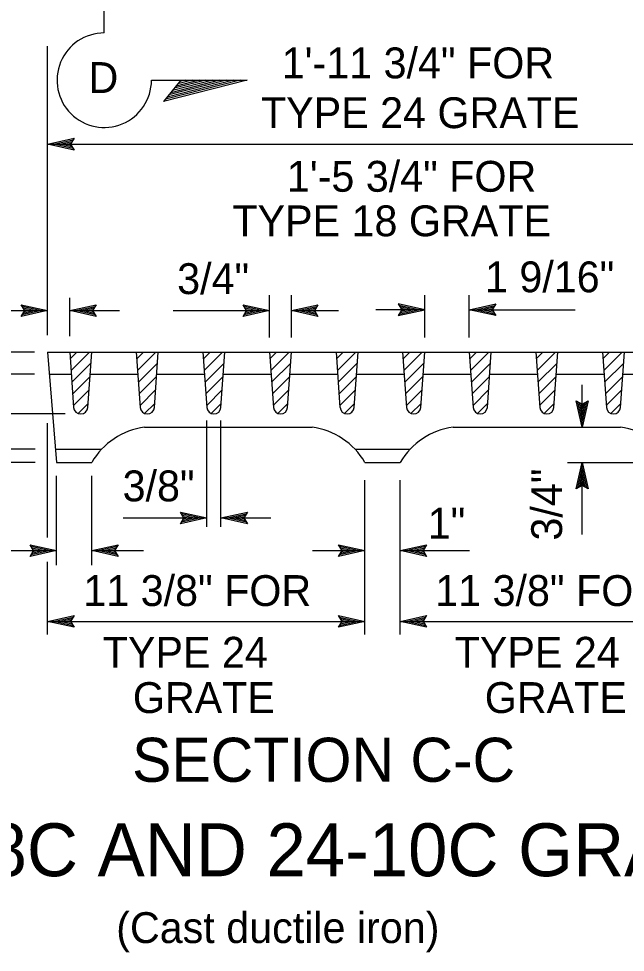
# Model space of a CAD drawing. Extents: x -894 to 866, y -472 to 714.
# Drawn here: x -283 to -145.3, y 138.3 to 350.1 of the extents above; entities that cross this region are included whole.
import ezdxf

# ---------------------------------------------------------------- set-up
doc = ezdxf.new("R2010")
doc.units = 0
for name, color, linetype in [('df_DETAIL-anno', 7, 'Continuous'), ('pp_PRESENTATION', 7, 'Continuous'), ('str_Misc-Steel-A', 7, 'Continuous')]:
    doc.layers.add(name, color=color, linetype=linetype)

msp = doc.modelspace()

# ---------------------------------------------------------------- linework, layer by layer
at = {"layer": 'df_DETAIL-anno'}
for p, q in [((-276.4, 278.27), (-276.4, 343.89)), ((-276.4, 321.62), (-270.4, 322.95)), ((-275.01, 321.63), (-270.63, 322.59)), ((-273.63, 321.62), (-270.81, 322.25)), ((-270.4, 322.95), (-271.2, 321.62)), ((-270.4, 322.95), (-270.4, 322.95)), ((-276.4, 321.62), (-124.4, 321.62)), ((-270.4, 320.28), (-276.4, 321.62)), ((-276.4, 321.62), (-276.4, 321.62)), ((-270.61, 320.64), (-275.02, 321.62)), ((-270.85, 321), (-273.63, 321.62)), ((-272.25, 321.62), (-271.04, 321.89)), ((-271.02, 321.34), (-272.25, 321.62)), ((-271.2, 321.62), (-270.4, 320.28)), ((-270.4, 320.28), (-270.4, 320.28)), ((-271.4, 278.08), (-271.4, 286.76)), ((-226.06, 277.78), (-226.06, 287.36)), ((-221.06, 277.78), (-221.06, 287.36)), ((-190.84, 277.78), (-190.84, 287.36)), ((-180.73, 277.78), (-180.73, 287.36)), ((-291.74, 283.86), (-276.4, 283.86)), ((-281.6, 283.86), (-282.4, 285.2)), ((-282.4, 285.2), (-282.4, 285.2)), ((-282.4, 285.2), (-276.4, 283.86)), ((-276.4, 283.86), (-282.4, 282.53)), ((-282.4, 282.53), (-281.6, 283.86)), ((-282.18, 284.85), (-277.78, 283.86)), ((-277.79, 283.86), (-282.16, 282.89)), ((-279.16, 283.86), (-281.98, 283.24)), ((-281.95, 284.49), (-279.16, 283.86)), ((-281.77, 284.14), (-280.54, 283.87)), ((-280.54, 283.87), (-281.75, 283.6)), ((-276.4, 283.86), (-276.4, 283.86)), ((-271.4, 283.86), (-265.4, 285.19)), ((-271.4, 283.86), (-260.13, 283.86)), ((-265.4, 282.52), (-271.4, 283.86)), ((-271.4, 283.86), (-271.4, 283.86)), ((-265.61, 282.88), (-270.02, 283.86)), ((-270.01, 283.87), (-265.63, 284.83)), ((-268.63, 283.86), (-265.81, 284.49)), ((-265.85, 283.24), (-268.63, 283.86)), ((-267.25, 283.86), (-266.04, 284.13)), ((-266.02, 283.58), (-267.25, 283.86)), ((-265.4, 285.19), (-266.2, 283.86)), ((-266.2, 283.86), (-265.4, 282.52)), ((-265.4, 285.19), (-265.4, 285.19)), ((-247.91, 283.86), (-226.06, 283.86)), ((-231.26, 283.86), (-232.06, 285.2)), ((-232.06, 285.2), (-232.06, 285.2)), ((-232.06, 285.2), (-226.06, 283.86)), ((-226.06, 283.86), (-232.06, 282.53)), ((-232.06, 282.53), (-231.26, 283.86)), ((-231.85, 284.85), (-227.44, 283.86)), ((-228.83, 283.86), (-231.65, 283.24)), ((-231.61, 284.49), (-228.83, 283.86)), ((-231.44, 284.14), (-230.21, 283.87)), ((-230.21, 283.87), (-231.42, 283.6)), ((-226.06, 283.86), (-226.06, 283.86)), ((-221.06, 283.86), (-215.06, 285.19)), ((-215.06, 282.52), (-221.06, 283.86)), ((-221.06, 283.86), (-221.06, 283.86)), ((-221.06, 283.86), (-210.41, 283.86)), ((-215.28, 282.88), (-219.68, 283.86)), ((-219.67, 283.87), (-215.3, 284.83)), ((-218.3, 283.86), (-215.48, 284.49)), ((-215.51, 283.24), (-218.3, 283.86)), ((-216.92, 283.86), (-215.71, 284.13)), ((-215.69, 283.58), (-216.92, 283.86)), ((-215.06, 285.19), (-215.86, 283.86)), ((-215.86, 283.86), (-215.06, 282.52)), ((-215.06, 285.19), (-215.06, 285.19)), ((-190.84, 284.07), (-201.92, 284.07)), ((-190.84, 284.07), (-196.84, 285.4)), ((-196.84, 285.4), (-196.84, 285.4)), ((-196.84, 285.4), (-196.04, 284.07)), ((-196.04, 284.07), (-196.84, 282.73)), ((-196.84, 282.73), (-190.84, 284.07)), ((-196.62, 283.08), (-192.22, 284.07)), ((-192.23, 284.07), (-196.61, 285.04)), ((-193.6, 284.06), (-196.43, 284.69)), ((-196.39, 283.44), (-193.6, 284.06)), ((-196.21, 283.79), (-194.99, 284.06)), ((-194.99, 284.06), (-196.19, 284.33)), ((-190.84, 284.07), (-190.84, 284.07)), ((-180.73, 284.07), (-174.73, 285.4)), ((-174.73, 282.73), (-180.73, 284.07)), ((-180.73, 284.07), (-180.73, 284.07)), ((-180.73, 284.07), (-156.72, 284.07)), ((-174.95, 283.08), (-179.35, 284.07)), ((-179.34, 284.07), (-174.96, 285.04)), ((-177.97, 284.06), (-175.14, 284.69)), ((-175.18, 283.44), (-177.97, 284.06)), ((-176.59, 284.06), (-175.38, 284.33)), ((-175.36, 283.79), (-176.59, 284.06)), ((-174.73, 285.4), (-175.53, 284.07)), ((-175.53, 284.07), (-174.73, 282.73)), ((-174.73, 285.4), (-174.73, 285.4)), ((-282.4, 282.53), (-282.4, 282.53)), ((-265.4, 282.52), (-265.4, 282.52)), ((-232.06, 282.53), (-232.06, 282.53)), ((-227.45, 283.86), (-231.83, 282.89)), ((-215.06, 282.52), (-215.06, 282.52)), ((-196.84, 282.73), (-196.84, 282.73)), ((-174.73, 282.73), (-174.73, 282.73)), ((-279.41, 274.41), (-356.03, 274.41)), ((-279.41, 269.41), (-300.68, 269.41)), ((-155.1, 257.41), (-155.1, 267.05)), ((-155.1, 257.41), (-156.43, 263.41)), ((-156.43, 263.41), (-156.43, 263.41)), ((-156.43, 263.41), (-155.1, 262.61)), ((-155.1, 258.8), (-156.07, 263.17)), ((-155.09, 260.17), (-155.72, 263)), ((-155.09, 261.55), (-155.36, 262.76)), ((-155.1, 262.61), (-153.76, 263.41)), ((-153.76, 263.41), (-155.1, 257.41)), ((-154.11, 263.19), (-155.1, 258.79)), ((-154.47, 262.96), (-155.09, 260.17)), ((-154.82, 262.78), (-155.09, 261.55)), ((-153.76, 263.41), (-153.76, 263.41)), ((-272.39, 260.42), (-294.28, 260.42)), ((-240.28, 234.81), (-240.28, 258.9)), ((-237.07, 234.81), (-237.07, 258.9)), ((-276.4, 232.37), (-276.4, 258.3)), ((-155.1, 257.41), (-155.1, 257.41)), ((-279.21, 252.41), (-314.11, 252.41)), ((-279.21, 249.41), (-338.47, 249.41)), ((-158.47, 249.41), (-138.4, 249.41)), ((-156.44, 243.41), (-155.1, 249.41)), ((-156.08, 243.62), (-155.1, 248.03)), ((-155.1, 233.03), (-155.1, 249.41)), ((-155.1, 249.41), (-155.1, 249.41)), ((-155.1, 249.41), (-153.77, 243.41)), ((-155.09, 248.02), (-154.13, 243.64)), ((-274.4, 226.14), (-274.4, 246.41)), ((-266.4, 226.14), (-266.4, 246.41)), ((-155.72, 243.86), (-155.1, 246.65)), ((-155.1, 246.65), (-154.47, 243.82)), ((-204.4, 210.34), (-204.4, 245.41)), ((-196.4, 210.34), (-196.4, 245.41)), ((-155.1, 244.21), (-156.44, 243.41)), ((-155.37, 244.03), (-155.1, 245.26)), ((-155.1, 245.26), (-154.83, 244.06)), ((-153.77, 243.41), (-155.1, 244.21)), ((-156.44, 243.41), (-156.44, 243.41)), ((-153.77, 243.41), (-153.77, 243.41)), ((-245.48, 236.81), (-246.28, 238.15)), ((-246.28, 238.15), (-246.28, 238.15)), ((-246.28, 238.15), (-240.28, 236.81)), ((-246.06, 237.8), (-241.66, 236.81)), ((-245.83, 237.44), (-243.04, 236.82)), ((-237.07, 236.81), (-231.07, 238.14)), ((-235.68, 236.82), (-231.3, 237.78)), ((-234.3, 236.81), (-231.48, 237.44)), ((-231.07, 238.14), (-231.87, 236.81)), ((-231.07, 238.14), (-231.07, 238.14)), ((-259.29, 236.81), (-240.28, 236.81)), ((-240.28, 236.81), (-246.28, 235.48)), ((-246.28, 235.48), (-245.48, 236.81)), ((-246.28, 235.48), (-246.28, 235.48)), ((-241.67, 236.81), (-246.05, 235.84)), ((-243.04, 236.82), (-245.87, 236.19)), ((-245.65, 237.09), (-244.43, 236.82)), ((-244.43, 236.82), (-245.63, 236.55)), ((-240.28, 236.81), (-240.28, 236.81)), ((-231.07, 235.47), (-237.07, 236.81)), ((-237.07, 236.81), (-237.07, 236.81)), ((-237.07, 236.81), (-225.74, 236.81)), ((-231.28, 235.83), (-235.69, 236.81)), ((-231.52, 236.19), (-234.3, 236.81)), ((-232.92, 236.81), (-231.71, 237.08)), ((-231.69, 236.54), (-232.92, 236.81)), ((-231.87, 236.81), (-231.07, 235.47)), ((-231.07, 235.47), (-231.07, 235.47)), ((-292.36, 229.41), (-274.4, 229.41)), ((-279.6, 229.41), (-280.4, 230.75)), ((-280.4, 230.75), (-280.4, 230.75)), ((-280.4, 230.75), (-274.4, 229.41)), ((-274.4, 229.41), (-280.4, 228.08)), ((-280.4, 228.08), (-279.6, 229.41)), ((-280.18, 230.39), (-275.78, 229.41)), ((-275.79, 229.4), (-280.16, 228.44)), ((-277.16, 229.41), (-279.98, 228.78)), ((-279.95, 230.03), (-277.16, 229.41)), ((-279.77, 229.69), (-278.54, 229.41)), ((-278.54, 229.41), (-279.75, 229.14)), ((-274.4, 229.41), (-274.4, 229.41)), ((-266.4, 229.41), (-260.4, 230.74)), ((-260.4, 228.07), (-266.4, 229.41)), ((-266.4, 229.41), (-266.4, 229.41)), ((-266.4, 229.41), (-254.64, 229.41)), ((-260.61, 228.42), (-265.02, 229.41)), ((-265.01, 229.41), (-260.63, 230.38)), ((-263.63, 229.41), (-260.81, 230.03)), ((-260.85, 228.78), (-263.63, 229.41)), ((-262.25, 229.4), (-261.04, 229.67)), ((-261.02, 229.13), (-262.25, 229.4)), ((-260.4, 230.74), (-261.2, 229.41)), ((-261.2, 229.41), (-260.4, 228.07)), ((-260.4, 230.74), (-260.4, 230.74)), ((-216.32, 229.41), (-204.4, 229.41)), ((-209.6, 229.41), (-210.4, 230.75)), ((-210.4, 230.75), (-210.4, 230.75)), ((-210.4, 230.75), (-204.4, 229.41)), ((-204.4, 229.41), (-210.4, 228.08)), ((-210.4, 228.08), (-209.6, 229.41)), ((-210.18, 230.39), (-205.78, 229.41)), ((-205.79, 229.4), (-210.16, 228.44)), ((-207.16, 229.41), (-209.98, 228.78)), ((-209.95, 230.03), (-207.16, 229.41)), ((-209.77, 229.69), (-208.54, 229.41)), ((-208.54, 229.41), (-209.75, 229.14)), ((-204.4, 229.41), (-204.4, 229.41)), ((-196.4, 229.41), (-190.4, 230.74)), ((-190.4, 228.07), (-196.4, 229.41)), ((-196.4, 229.41), (-196.4, 229.41)), ((-196.4, 229.41), (-180.65, 229.41)), ((-190.61, 228.42), (-195.02, 229.41)), ((-195.01, 229.41), (-190.63, 230.38)), ((-193.63, 229.41), (-190.81, 230.03)), ((-190.85, 228.78), (-193.63, 229.41)), ((-192.25, 229.4), (-191.04, 229.67)), ((-191.02, 229.13), (-192.25, 229.4)), ((-190.4, 230.74), (-191.2, 229.41)), ((-191.2, 229.41), (-190.4, 228.07)), ((-190.4, 230.74), (-190.4, 230.74)), ((-280.4, 228.08), (-280.4, 228.08)), ((-276.4, 210.34), (-276.4, 226.85)), ((-260.4, 228.07), (-260.4, 228.07)), ((-210.4, 228.08), (-210.4, 228.08)), ((-190.4, 228.07), (-190.4, 228.07)), ((-276.4, 213.34), (-270.4, 214.68)), ((-275.01, 213.35), (-270.63, 214.32)), ((-273.63, 213.34), (-270.81, 213.97)), ((-270.4, 214.68), (-271.2, 213.34)), ((-270.4, 214.67), (-270.4, 214.67)), ((-209.6, 213.34), (-210.4, 214.69)), ((-210.4, 214.69), (-210.4, 214.69)), ((-210.4, 214.69), (-204.4, 213.34)), ((-210.18, 214.33), (-205.78, 213.35)), ((-209.95, 213.97), (-207.16, 213.35)), ((-196.4, 213.34), (-190.4, 214.68)), ((-195.01, 213.35), (-190.63, 214.32)), ((-193.63, 213.34), (-190.81, 213.97)), ((-190.4, 214.68), (-191.2, 213.34)), ((-190.4, 214.67), (-190.4, 214.67)), ((-276.4, 213.34), (-204.4, 213.34)), ((-270.4, 212.01), (-276.4, 213.34)), ((-276.4, 213.34), (-276.4, 213.34)), ((-270.61, 212.36), (-275.02, 213.34)), ((-270.85, 212.72), (-273.63, 213.34)), ((-272.25, 213.34), (-271.04, 213.61)), ((-271.02, 213.07), (-272.25, 213.34)), ((-271.2, 213.34), (-270.4, 212.01)), ((-270.4, 212.01), (-270.4, 212.01)), ((-204.4, 213.34), (-210.4, 212.01)), ((-210.4, 212.01), (-209.6, 213.34)), ((-210.4, 212.01), (-210.4, 212.01)), ((-205.79, 213.34), (-210.16, 212.37)), ((-207.16, 213.35), (-209.98, 212.72)), ((-209.77, 213.62), (-208.54, 213.35)), ((-208.54, 213.35), (-209.75, 213.08)), ((-204.4, 213.34), (-204.4, 213.34)), ((-196.4, 213.34), (-124.4, 213.34)), ((-190.4, 212.01), (-196.4, 213.34)), ((-196.4, 213.34), (-196.4, 213.34)), ((-190.61, 212.36), (-195.02, 213.34)), ((-190.85, 212.72), (-193.63, 213.34)), ((-192.25, 213.34), (-191.04, 213.61)), ((-191.02, 213.07), (-192.25, 213.34)), ((-191.2, 213.34), (-190.4, 212.01)), ((-190.4, 212.01), (-190.4, 212.01))]:
    msp.add_line(p, q, dxfattribs=at)
at = {"layer": 'pp_PRESENTATION'}
for p, q in [((-263.56, 346.85), (-263.56, 355)), ((-252.85, 336.13), (-231.14, 336.13)), ((-231.14, 336.13), (-250.09, 331.3)), ((-246.18, 336.13), (-250.09, 331.3)), ((-232.7, 336.13), (-249.69, 331.8)), ((-234.26, 336.13), (-249.28, 332.3)), ((-235.82, 336.13), (-248.87, 332.8)), ((-237.37, 336.13), (-248.47, 333.3)), ((-238.93, 336.13), (-248.06, 333.81)), ((-240.49, 336.13), (-247.66, 334.31)), ((-242.05, 336.13), (-247.25, 334.81)), ((-243.61, 336.13), (-246.85, 335.31)), ((-245.17, 336.13), (-246.44, 335.81))]:
    msp.add_line(p, q, dxfattribs=at)
msp.add_arc((-263.56, 336.13), 10.72, 89.9995, 360, dxfattribs=at)
at = {"layer": 'str_Misc-Steel-A'}
for p, q in [((-276.4, 274.41), (-274.4, 249.41)), ((-276.4, 274.41), (-124.4, 274.41)), ((-271.4, 274.41), (-270.5, 261.9)), ((-267.29, 261.9), (-266.4, 274.41)), ((-256.29, 274.41), (-255.39, 261.9)), ((-252.18, 261.9), (-251.29, 274.41)), ((-241.17, 274.41), (-240.28, 261.9)), ((-237.07, 261.9), (-236.17, 274.41)), ((-226.06, 274.41), (-225.17, 261.9)), ((-221.96, 261.9), (-221.06, 274.41)), ((-210.95, 274.41), (-210.06, 261.9)), ((-206.85, 261.9), (-205.95, 274.41)), ((-195.84, 274.41), (-194.95, 261.9)), ((-191.73, 261.9), (-190.84, 274.41)), ((-180.73, 274.41), (-179.84, 261.9)), ((-176.62, 261.9), (-175.73, 274.41)), ((-165.62, 274.41), (-164.73, 261.9)), ((-161.51, 261.9), (-160.62, 274.41)), ((-150.51, 274.41), (-149.61, 261.9)), ((-146.4, 261.9), (-145.51, 274.41)), ((-276, 269.41), (-271.04, 269.41)), ((-266.75, 269.41), (-255.93, 269.41)), ((-251.64, 269.41), (-240.82, 269.41)), ((-236.53, 269.41), (-225.71, 269.41)), ((-221.42, 269.41), (-210.6, 269.41)), ((-206.31, 269.41), (-195.48, 269.41)), ((-191.2, 269.41), (-180.37, 269.41)), ((-176.09, 269.41), (-165.26, 269.41)), ((-160.98, 269.41), (-150.15, 269.41)), ((-145.87, 269.41), (-135.04, 269.41)), ((-254.4, 257.41), (-216.4, 257.41)), ((-184.4, 257.41), (-146.4, 257.41)), ((-274.64, 252.41), (-264.16, 252.41)), ((-206.64, 252.41), (-194.16, 252.41)), ((-274.4, 249.41), (-266.4, 249.41)), ((-204.4, 249.41), (-196.4, 249.41))]:
    msp.add_line(p, q, dxfattribs=at)
for points in [[(-271.29, 272.89), (-269.77, 274.41)], [(-271.1, 270.25), (-266.94, 274.41)], [(-256.18, 272.89), (-254.66, 274.41)], [(-255.99, 270.25), (-251.83, 274.41)], [(-241.07, 272.89), (-239.55, 274.41)], [(-240.88, 270.25), (-236.72, 274.41)], [(-225.96, 272.89), (-224.44, 274.41)], [(-225.77, 270.25), (-221.61, 274.41)], [(-210.84, 272.89), (-209.33, 274.41)], [(-210.66, 270.25), (-206.5, 274.41)], [(-195.73, 272.89), (-194.22, 274.41)], [(-195.54, 270.25), (-191.39, 274.41)], [(-180.62, 272.89), (-179.11, 274.41)], [(-180.43, 270.25), (-176.28, 274.41)], [(-165.51, 272.89), (-164, 274.41)], [(-165.32, 270.25), (-161.17, 274.41)], [(-150.4, 272.89), (-148.88, 274.41)], [(-150.21, 270.25), (-146.06, 274.41)], [(-270.91, 267.61), (-266.57, 271.95)], [(-255.8, 267.61), (-251.46, 271.95)], [(-240.69, 267.61), (-236.35, 271.95)], [(-225.58, 267.61), (-221.24, 271.95)], [(-210.47, 267.61), (-206.13, 271.95)], [(-195.36, 267.61), (-191.02, 271.95)], [(-180.24, 267.61), (-175.91, 271.95)], [(-165.13, 267.61), (-160.79, 271.95)], [(-150.02, 267.61), (-145.68, 271.95)], [(-270.72, 264.97), (-266.79, 268.91)], [(-255.61, 264.97), (-251.68, 268.91)], [(-240.5, 264.97), (-236.57, 268.91)], [(-225.39, 264.97), (-221.46, 268.91)], [(-210.28, 264.97), (-206.35, 268.91)], [(-195.17, 264.97), (-191.23, 268.91)], [(-180.06, 264.97), (-176.12, 268.91)], [(-164.95, 264.97), (-161.01, 268.91)], [(-149.83, 264.97), (-145.9, 268.91)], [(-270.53, 262.33), (-267.01, 265.86)], [(-255.42, 262.33), (-251.9, 265.86)], [(-240.31, 262.33), (-236.79, 265.86)], [(-225.2, 262.33), (-221.67, 265.86)], [(-210.09, 262.33), (-206.56, 265.86)], [(-194.98, 262.33), (-191.45, 265.86)], [(-179.87, 262.33), (-176.34, 265.86)], [(-164.76, 262.33), (-161.23, 265.86)], [(-149.65, 262.33), (-146.12, 265.86)], [(-269.51, 260.53), (-267.22, 262.81)], [(-254.4, 260.53), (-252.11, 262.81)], [(-239.29, 260.53), (-237, 262.81)], [(-224.18, 260.53), (-221.89, 262.81)], [(-209.07, 260.53), (-206.78, 262.81)], [(-193.95, 260.53), (-191.67, 262.81)], [(-178.84, 260.53), (-176.56, 262.81)], [(-163.73, 260.53), (-161.45, 262.81)], [(-148.62, 260.53), (-146.34, 262.81)]]:
    msp.add_lwpolyline(points, dxfattribs=at)
for centre, radius, start, end in [((-268.9, 262.02), 1.61, 184.0862, 355.9138), ((-253.79, 262.02), 1.61, 184.0862, 355.9138), ((-238.67, 262.02), 1.61, 184.0862, 355.9138), ((-223.56, 262.02), 1.61, 184.0862, 355.9138), ((-208.45, 262.02), 1.61, 184.0862, 355.9138), ((-193.34, 262.02), 1.61, 184.0862, 355.9138), ((-178.23, 262.02), 1.61, 184.0862, 355.9138), ((-163.12, 262.02), 1.61, 184.0862, 355.9138), ((-148.01, 262.02), 1.61, 184.0862, 355.9138), ((-252.25, 241.18), 16.36, 97.5448, 149.8353), ((-218.55, 241.18), 16.36, 30.1647, 82.4552), ((-182.25, 241.18), 16.36, 97.5448, 149.8353), ((-148.55, 241.18), 16.36, 30.1647, 82.4552)]:
    msp.add_arc(centre, radius, start, end, dxfattribs=at)

# ---------------------------------------------------------------- texts
at = {"layer": 'df_DETAIL-anno'}
for s, height, p in [('1\'-11 3/4" FOR', 7, (-223.29, 336.56)), ('TYPE 24 GRATE', 7, (-228, 325.26)), ('1\'-5 3/4" FOR', 7, (-222.12, 310.83)), ('TYPE 18 GRATE', 7, (-234.49, 300.73)), ('3/4"', 7, (-247.01, 287.61)), ('1 9/16"', 7, (-177.16, 288.02)), ('3/8"', 7, (-259.39, 240.59)), ('1"', 7, (-190.15, 232.13)), ('11 3/8" FOR', 7, (-268.3, 216.84)), ('11 3/8" FOR', 7, (-188.45, 216.84)), ('TYPE 24', 7, (-263.9, 202.84)), ('TYPE 24', 7, (-184.04, 202.84)), ('GRATE', 7, (-257.07, 192.56)), ('GRATE', 7, (-177.21, 192.56)), ('SECTION C-C', 10, (-257.24, 176.95)), ('TYPE 18-8C AND 24-10C GRATE', 12, (-359.6, 155.53)), ('(Cast ductile iron)', 7, (-260.84, 140.37))]:
    msp.add_text(s, height=height, dxfattribs=at).set_placement(p)
msp.add_text('3/4"', height=7, rotation=90, dxfattribs=at).set_placement((-159.66, 231.69))
at = {"layer": 'pp_PRESENTATION'}
msp.add_text('D', height=7, dxfattribs=at).set_placement((-267.13, 333.24))

doc.saveas('drawing.dxf')
